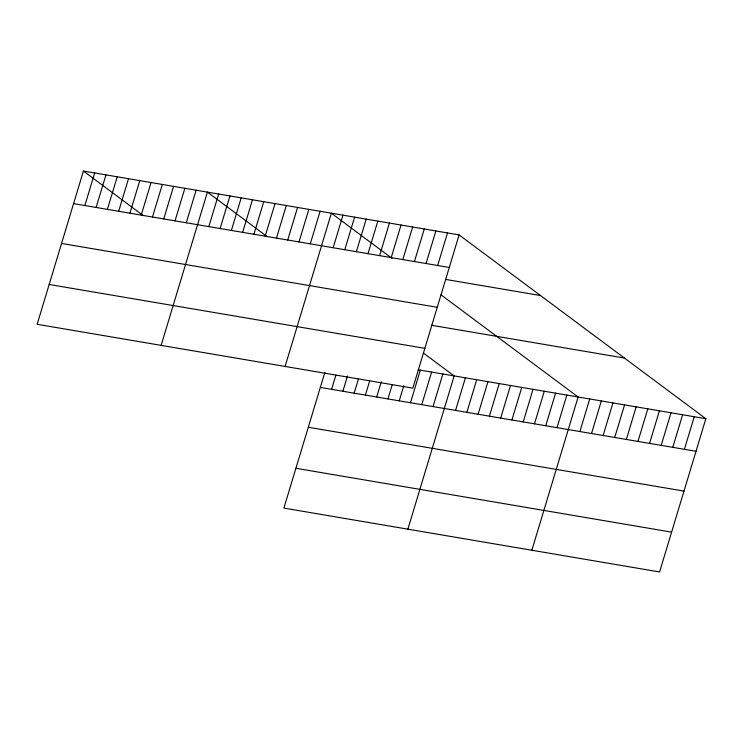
<?xml version="1.0" encoding="UTF-8"?>
<svg xmlns="http://www.w3.org/2000/svg" width="743" height="743" viewBox="0 0 743 743"><rect width="100%" height="100%" fill="white"/><g stroke="black" fill="none" stroke-linecap="round" stroke-linejoin="round"><path stroke-width="1.11" d="M83.42 171.039L37.15 324.292L412.839 388.162L459.109 234.909L83.42 171.039L143.241 215.6M84.851 205.532L94.695 172.952M96.126 207.455L105.961 174.874M107.391 209.368L117.236 176.788M118.666 211.281L128.502 178.701M129.941 213.204L139.777 180.623M141.207 215.117L151.043 182.537M152.482 217.03L162.318 184.45M163.748 218.944L173.583 186.363M175.023 220.866L184.858 188.285M186.289 222.779L196.124 190.199M161.129 345.374L207.399 192.112L267.22 236.673M208.829 226.615L218.665 194.034M220.104 228.528L229.94 195.948M231.37 230.441L241.206 197.861M242.645 232.355L252.481 199.783M253.911 234.277L263.746 201.697M265.186 236.19L275.021 203.61M276.452 238.104L286.287 205.523M287.727 240.026L297.562 207.446M298.992 241.939L308.828 209.359M310.268 243.853L320.103 211.272M285.098 366.448L331.369 213.195L392.025 258.369M333.152 247.744L342.987 215.164M344.761 249.722L354.597 217.142M356.371 251.691L366.206 219.111M324.914 372.215L283.891 508.091L659.58 571.961L705.85 418.708L459.109 234.909M367.989 253.669L377.825 221.089M331.601 389.341L335.864 375.215M379.599 255.638L389.434 223.058M342.867 391.255L347.455 376.051M391.208 257.617L401.044 225.036M354.142 393.168L358.405 379.051M402.817 259.586L412.662 227.005M365.407 395.081L369.67 380.964M414.436 261.564L424.272 228.983M376.682 397.003L381.27 381.8M426.045 263.533L435.881 230.952M387.948 398.917L392.211 384.8M437.655 265.511L447.49 232.93M399.223 400.83L403.811 385.626M410.489 402.752L420.324 370.172M421.764 404.666L431.599 372.085M433.03 406.579L442.865 373.998M407.87 529.174L454.14 375.921L423.399 353.018M455.57 410.415L465.415 377.834M466.845 412.328L476.681 379.747M478.111 414.241L487.956 381.661M489.386 416.164L499.222 383.583M500.661 418.077L510.497 385.496M511.927 419.99L521.762 387.409M523.202 421.903L533.037 389.332M534.468 423.826L544.303 391.245M545.743 425.739L555.578 393.158M557.009 427.652L566.844 395.072M531.849 550.247L578.119 396.994L441.045 294.887M579.893 431.544L589.728 398.963M591.502 433.522L601.338 400.941M603.121 435.491L612.956 402.91M614.73 437.469L624.566 404.889M626.34 439.438L636.175 406.858M637.949 441.416L647.794 408.836M649.568 443.385L659.403 410.814M661.177 445.363L671.013 412.783M672.786 447.332L682.622 414.761M684.405 449.311L694.241 416.73M73.585 203.619L449.274 267.48M445.521 279.405L540.533 295.556M61.558 243.444L437.246 307.305M431.321 325.22L624.426 358.052M49.177 284.476L424.857 348.337M418.077 369.782L705.85 418.708M320.326 387.419L696.015 451.289M308.308 427.244L683.987 491.104M295.918 468.276L671.607 532.137"/></g></svg>
